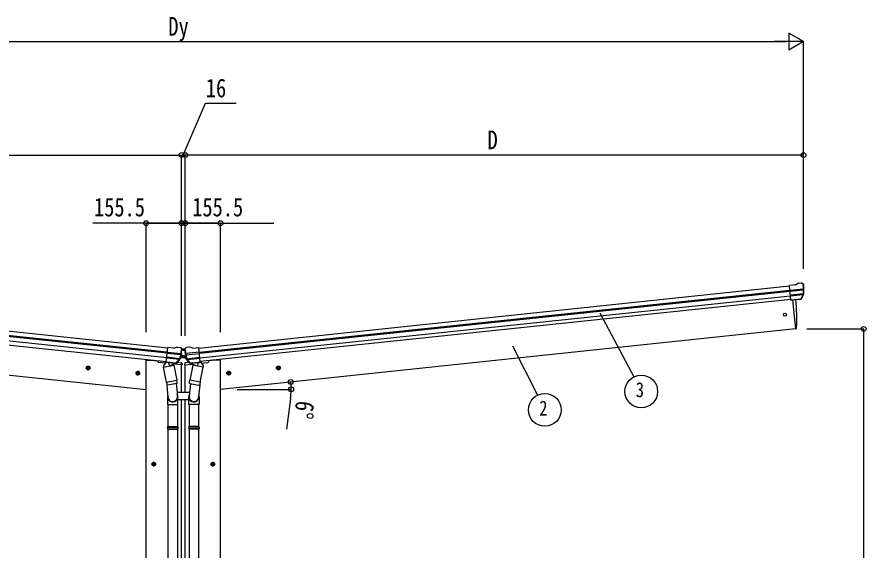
# Model space of a CAD drawing. Units: millimetres, scale not verified. Extents: x -10512 to 10512, y -7425 to 7425.
# Drawn here: x -6609 to -2869, y -1349 to 998 of the extents above; entities that cross this region are included whole.
import ezdxf
from ezdxf.enums import TextEntityAlignment as Align

# ---------------------------------------------------------------- set-up
doc = ezdxf.new("R2010")
doc.units = ezdxf.units.MM
doc.header["$LTSCALE"] = 30
for name, color, linetype in [('0-5_YKK_13', 4, 'Continuous'), ('0-6_YKK_A1', 4, 'Continuous'), ('0-7_YKK_D', 6, 'Continuous')]:
    doc.layers.add(name, color=color, linetype=linetype)
doc.styles.add('ＭＳ ゴシック', font='')
doc.styles.get('ＭＳ ゴシック').set_extended_font_data('MS Gothic')

msp = doc.modelspace()

# ---------------------------------------------------------------- linework, layer by layer
at = {"layer": '0-5_YKK_13'}
for p, q in [((-3180.34, -181.5), (-3206.86, -184.29)), ((-3200.08, -248.84), (-3206.86, -184.29)), ((-3154.02, -172.71), (-3154.02, -172.71)), ((-3150.35, -173.79), (-3150.36, -173.79)), ((-3150.35, -173.79), (-3146.04, -177.29)), ((-3146.04, -177.29), (-3145.17, -177.99)), ((-3143.79, -181.68), (-3144.1, -179.84)), ((-3204.7, -204.82), (-3144.96, -198.54)), ((-3144.48, -204.41), (-3204.09, -210.68)), ((-3145.32, -221.17), (-3202.35, -227.16)), ((-3155.27, -242.4), (-3145.82, -224.1)), ((-3146.71, -225.83), (-3201.88, -231.63)), ((-3156.72, -244.06), (-3200.1, -248.62)), ((-3200.08, -248.84), (-3190.13, -247.8)), ((-3193.19, -248.12), (-3179.8, -375.51)), ((-3190.13, -247.8), (-3189.86, -247.86)), ((-3189.86, -247.86), (-3164.53, -245.2)), ((-3164.53, -245.2), (-3164.27, -245.08)), ((-3164.27, -245.08), (-3156.58, -244.27)), ((-3154.22, -242.83), (-3144.1, -224.57)), ((-3179.8, -375.51), (-3177.75, -375.22)), ((-5951.79, -522.3), (-5945.01, -457.75)), ((-5888.18, -490.39), (-5947.78, -484.13)), ((-5947.16, -478.28), (-5887.43, -484.56)), ((-5918.49, -460.53), (-5945.01, -457.75)), ((-5890.91, -457.4), (-5890.92, -457.4)), ((-5887.55, -459.22), (-5887.56, -459.22)), ((-5887.55, -459.22), (-5884.06, -463.54)), ((-5885.31, -485.39), (-5885.31, -497.81)), ((-5884.08, -463.51), (-5884.06, -463.27)), ((-5884.06, -463.27), (-5869.56, -463.27)), ((-5884.06, -463.54), (-5883.36, -464.4)), ((-5882.77, -468.31), (-5882.69, -466.44)), ((-5875.55, -467.99), (-5874.71, -467.99)), ((-5870.85, -468.31), (-5870.93, -466.44)), ((-5869.56, -463.54), (-5870.26, -464.4)), ((-5866.06, -459.22), (-5869.56, -463.54)), ((-5869.53, -463.51), (-5869.56, -463.27)), ((-5868.31, -485.39), (-5868.31, -497.81)), ((-5806.45, -478.28), (-5866.19, -484.56)), ((-5866.06, -459.22), (-5866.06, -459.22)), ((-5865.44, -490.39), (-5805.84, -484.13)), ((-5862.7, -457.4), (-5862.7, -457.4)), ((-5835.13, -460.53), (-5808.61, -457.75)), ((-5801.82, -522.3), (-5808.61, -457.75)), ((-5990.04, -515.36), (-5989.61, -518.59)), ((-5955.91, -525.98), (-5985.18, -522.91)), ((-5952.55, -520.91), (-5963.75, -537.83)), ((-5951.63, -520.72), (-5952.55, -520.91)), ((-5951.79, -522.3), (-5941.85, -523.34)), ((-5908.39, -526.63), (-5951.77, -522.07)), ((-5894.81, -510.88), (-5949.98, -505.08)), ((-5948.25, -522.76), (-5949.81, -522.6)), ((-5892.48, -506.61), (-5949.51, -500.61)), ((-5910.71, -526.71), (-5948.25, -522.76)), ((-5941.85, -523.34), (-5941.59, -523.46)), ((-5941.59, -523.46), (-5916.26, -526.13)), ((-5906.63, -525.32), (-5893.58, -509.38)), ((-5905.69, -525.95), (-5891.99, -510.2)), ((-5902.57, -522.54), (-5885.72, -524.31)), ((-5891.02, -507.96), (-5885.64, -501.77)), ((-5889.94, -504.44), (-5886.77, -500.79)), ((-5885.64, -500.27), (-5883.89, -500.27)), ((-5868.34, -501.77), (-5885.64, -501.77)), ((-5883.6, -500.77), (-5885.31, -497.81)), ((-5883.6, -500.77), (-5870.02, -500.77)), ((-5875.55, -496.69), (-5874.71, -496.69)), ((-5870.02, -500.77), (-5868.31, -497.81)), ((-5869.73, -500.27), (-5868.34, -500.27)), ((-5862.39, -508.62), (-5868.34, -501.77)), ((-5851.05, -522.54), (-5867.89, -524.31)), ((-5863.48, -505.08), (-5867.21, -500.79)), ((-5847.93, -525.95), (-5861.63, -510.2)), ((-5861.14, -506.61), (-5804.1, -500.61)), ((-5846.99, -525.32), (-5860.04, -509.38)), ((-5858.81, -510.88), (-5803.63, -505.08)), ((-5845.22, -526.63), (-5801.85, -522.07)), ((-5842.91, -526.71), (-5805.37, -522.76)), ((-5812.02, -523.46), (-5837.35, -526.13)), ((-5811.77, -523.34), (-5812.02, -523.46)), ((-5801.82, -522.3), (-5811.77, -523.34)), ((-5805.37, -522.76), (-5803.81, -522.6)), ((-5801.99, -520.72), (-5801.06, -520.91)), ((-5801.06, -520.91), (-5789.86, -537.83)), ((-5797.7, -525.98), (-5768.44, -522.91)), ((-5763.58, -515.36), (-5764.01, -518.59)), ((-5964, -544.37), (-5919.12, -535.24)), ((-5950.65, -610.02), (-5964, -544.37)), ((-5963.75, -537.83), (-5962.49, -544.06)), ((-5942.11, -523.8), (-5939.19, -538.14)), ((-5912.96, -529.03), (-5937.72, -538.78)), ((-5921.3, -532.32), (-5920.64, -535.55)), ((-5919.12, -535.24), (-5905.77, -600.89)), ((-5916.26, -526.13), (-5915.99, -526.06)), ((-5915.99, -526.06), (-5908.3, -526.87)), ((-5882.16, -533.73), (-5915.89, -530.19)), ((-5912.5, -527.18), (-5912.35, -527.9)), ((-5909.14, -526.87), (-5910.71, -526.71)), ((-5883.06, -526.9), (-5882.16, -533.73)), ((-5870.56, -526.9), (-5871.45, -533.73)), ((-5871.45, -533.73), (-5837.72, -530.19)), ((-5834.49, -535.24), (-5847.85, -600.89)), ((-5837.63, -526.06), (-5845.32, -526.87)), ((-5844.47, -526.87), (-5842.91, -526.71)), ((-5841.12, -527.18), (-5841.27, -527.9)), ((-5840.65, -529.03), (-5815.9, -538.78)), ((-5837.35, -526.13), (-5837.63, -526.06)), ((-5789.61, -544.37), (-5834.49, -535.24)), ((-5832.32, -532.32), (-5832.97, -535.55)), ((-5811.51, -523.8), (-5814.43, -538.14)), ((-5802.97, -610.02), (-5789.61, -544.37)), ((-5789.86, -537.83), (-5791.13, -544.06)), ((-5951.08, -607.89), (-5944.43, -675.63)), ((-5950.65, -610.02), (-5905.77, -600.89)), ((-5950.63, -610.02), (-5948.1, -622.49)), ((-5904.84, -615.5), (-5945.8, -623.83)), ((-5908.17, -616.18), (-5902.62, -671.9)), ((-5903.29, -613.14), (-5905.78, -600.9)), ((-5903.5, -614.54), (-5903.5, -614.54)), ((-5845.44, -616.18), (-5851, -671.9)), ((-5850.33, -613.14), (-5847.84, -600.9)), ((-5850.11, -614.54), (-5850.12, -614.54)), ((-5848.78, -615.5), (-5807.82, -623.83)), ((-5802.97, -610.02), (-5847.85, -600.89)), ((-5802.53, -607.89), (-5809.19, -675.63)), ((-5802.98, -610.02), (-5805.52, -622.49)), ((-5849.44, -656.29), (-5904.17, -656.29)), ((-5946.46, -674.41), (-5946.46, -709.06)), ((-5946.46, -709.06), (-5900.46, -709.06)), ((-5944.46, -709.06), (-5944.46, -805.81)), ((-5902.46, -709.06), (-5902.46, -805.81)), ((-5900.46, -709.06), (-5900.46, -674.71)), ((-5900.46, -686.29), (-5853.15, -686.29)), ((-5853.15, -709.06), (-5853.15, -674.71)), ((-5807.15, -709.06), (-5853.15, -709.06)), ((-5851.15, -709.06), (-5851.15, -805.81)), ((-5809.15, -709.06), (-5809.15, -805.81)), ((-5807.15, -674.41), (-5807.15, -709.06)), ((-5946.46, -807.81), (-5945.46, -805.81)), ((-5946.46, -807.81), (-5900.46, -807.81)), ((-5946.46, -807.81), (-5946.46, -815.81)), ((-5946.46, -815.81), (-5900.46, -815.81)), ((-5946.46, -815.81), (-5945.46, -817.81)), ((-5945.46, -805.81), (-5901.46, -805.81)), ((-5945.46, -817.81), (-5901.46, -817.81)), ((-5944.46, -817.81), (-5944.46, -1834.5)), ((-5902.46, -817.81), (-5902.46, -1834.5)), ((-5900.46, -807.81), (-5901.46, -805.81)), ((-5853.15, -807.81), (-5852.15, -805.81)), ((-5807.15, -807.81), (-5853.15, -807.81)), ((-5807.15, -815.81), (-5853.15, -815.81)), ((-5808.15, -805.81), (-5852.15, -805.81)), ((-5808.15, -817.81), (-5852.15, -817.81)), ((-5851.15, -817.81), (-5851.15, -1834.5)), ((-5809.15, -817.81), (-5809.15, -1834.5)), ((-5807.15, -807.81), (-5808.15, -805.81)), ((-5807.15, -815.81), (-5808.15, -817.81)), ((-5807.15, -807.81), (-5807.15, -815.81))]:
    msp.add_line(p, q, dxfattribs=at)
for points in [[(-3180.34, -181.5), (-3168.74, -174.53), (-3168.74, -174.53)], [(-3167.51, -174.12), (-3167.51, -174.12), (-3154.02, -172.71)], [(-5918.49, -460.53), (-5905.69, -456.13), (-5905.69, -456.13)], [(-5904.4, -455.98), (-5904.4, -455.98), (-5890.92, -457.4)], [(-5878.07, -467.15), (-5878.91, -467.15), (-5878.91, -467.99), (-5878.07, -467.99)], [(-5876.39, -466.31), (-5876.39, -465.47), (-5877.23, -465.47), (-5877.23, -466.31)], [(-5877.23, -468.83), (-5877.23, -469.67), (-5876.39, -469.67), (-5876.39, -468.83)], [(-5874.71, -467.99), (-5874.71, -467.15), (-5875.55, -467.15)], [(-5849.21, -455.98), (-5849.22, -455.98), (-5862.7, -457.4)], [(-5835.13, -460.53), (-5847.93, -456.13), (-5847.93, -456.13)], [(-5878.07, -495.85), (-5878.91, -495.85), (-5878.91, -496.69), (-5878.07, -496.69)], [(-5876.39, -495.01), (-5876.39, -494.17), (-5877.23, -494.17), (-5877.23, -495.01)], [(-5877.23, -497.53), (-5877.23, -498.37), (-5876.39, -498.37), (-5876.39, -497.53)], [(-5874.71, -496.69), (-5874.71, -495.85), (-5875.55, -495.85)], [(-5900.46, -807.81), (-5900.46, -815.81), (-5901.46, -817.81)], [(-5853.15, -807.81), (-5853.15, -815.81), (-5852.15, -817.81)]]:
    msp.add_lwpolyline(points, dxfattribs=at)
for centre, radius in [((-3226.6, -312.96), 6.5), ((-5876.81, -467.57), 3.5), ((-5876.81, -496.27), 3.5)]:
    msp.add_circle(centre, radius, dxfattribs=at)
for centre, radius, start, end in [((-3167.19, -177.11), 3, 96.02369, 120.97631), ((-3153.5, -177.68), 5, 51.04426, 95.95574), ((-3337.34, -203.34), 192.44, 1.4271, 6.57578), ((-3344.68, -202.8), 202, 354.13916, 6), ((-3148.49, -222.73), 3, 332.69111, 354.20009), ((-3344.68, -202.8), 200.2, 354.20009, 359.53883), ((-3099.69, -196.43), 45.32, 182.67122, 185.64518), ((-3144.3, -205.75), 1.35, 95.1605, 97.91927), ((-3141.69, -204.19), 2.74, 179.02151, 184.43412), ((-3146.72, -223.12), 3, 331, 354.13916), ((-4074.41, -335.3), 900, 357.63919, 5.64987), ((-3156.84, -241.38), 2.99, 285.2717, 331.00739), ((-3178.17, -372.25), 3, 278, 357.63919), ((-5904.71, -458.97), 3, 84.02369, 108.97631), ((-6083.66, -447.2), 202, 342.13916, 354), ((-5891.44, -462.37), 5, 39.04426, 83.95574), ((-5842.7, -491.9), 45.32, 170.67122, 173.64518), ((-6076.6, -449.25), 192.44, 349.4271, 354.57578), ((-5878.07, -466.31), 0.84, 270, 0), ((-5878.07, -468.83), 0.84, 0, 90), ((-5875.55, -466.31), 0.84, 180, 270), ((-5875.55, -468.83), 0.84, 90, 180), ((-5669.95, -447.2), 202, 186, 197.86084), ((-5677.02, -449.25), 192.44, 185.42422, 190.5729), ((-5910.91, -491.9), 45.32, 6.35482, 9.32878), ((-5862.18, -462.37), 5, 96.04426, 140.95574), ((-5848.9, -458.97), 3, 71.02369, 95.97631), ((-5984.65, -517.93), 5, 187.5, 264), ((-5949.76, -522.1), 0.5, 228.73754, 264), ((-5942.69, -523.96), 0.604, 15.29405, 86.90158), ((-5895.9, -507.48), 3, 320.69111, 342.20009), ((-6083.66, -447.2), 200.2, 342.20009, 347.53883), ((-5894.25, -508.23), 3, 319, 342.13916), ((-5888.27, -491.74), 1.35, 83.1605, 85.91927), ((-5885.4, -490.76), 2.74, 167.02151, 172.43412), ((-5885.64, -501.77), 1.5, 90, 139), ((-5878.07, -495.01), 0.84, 270, 0), ((-5878.07, -497.53), 0.84, 0, 90), ((-5875.55, -495.01), 0.84, 180, 270), ((-5875.55, -497.53), 0.84, 90, 180), ((-5868.34, -501.77), 1.5, 41, 90), ((-5868.22, -490.76), 2.74, 7.56588, 12.97849), ((-5865.34, -491.74), 1.35, 94.08073, 96.8395), ((-5669.95, -447.2), 200.2, 192.46117, 197.79991), ((-5859.36, -508.23), 3, 197.86084, 221), ((-5857.72, -507.48), 3, 197.79991, 219.30889), ((-5810.93, -523.96), 0.604, 93.09842, 164.70595), ((-5803.86, -522.1), 0.5, 276, 311.26246), ((-5768.96, -517.93), 5, 276, 352.5), ((-5938.19, -537.87), 1.03, 195.53431, 297.46103), ((-5913.33, -528.1), 1, 291.5, 11.5), ((-5912.01, -527.08), 0.5, 84, 191.5), ((-5909.09, -526.38), 0.5, 264, 299.26246), ((-5907.95, -523.99), 2.99, 273.2717, 319.00739), ((-5886.03, -527.29), 3, 7.5, 84), ((-5867.58, -527.29), 3, 96, 172.5), ((-5845.67, -523.99), 2.99, 220.99261, 266.7283), ((-5844.53, -526.38), 0.5, 240.73754, 276), ((-5841.61, -527.08), 0.5, 348.5, 96), ((-5840.29, -528.1), 1, 168.5, 248.5), ((-5815.42, -537.87), 1.03, 242.53897, 344.46569), ((-5946.2, -621.87), 2, 198.03157, 281.5), ((-5905.23, -613.54), 2, 281.5, 330.09038), ((-5905.19, -613.56), 1.95, 330.02234, 12.45983), ((-5848.43, -613.56), 1.95, 167.54017, 209.97766), ((-5848.38, -613.54), 2, 209.90962, 258.5), ((-5807.42, -621.87), 2, 258.5, 341.96843), ((-5930.46, -674.71), 30, 0, 2.54858), ((-5823.15, -674.71), 30, 177.45142, 180)]:
    msp.add_arc(centre, radius, start, end, dxfattribs=at)
for centre, major_axis, ratio, start_param, end_param in [((-3146.05, -181.29), (-0.87, 5.91), 0.020485, 0.671432, 1.5691306), ((-3151.44, -176.77), (5.88, -1.31), 0.24881, 0.460585, 0.4641038), ((-3147.06, -180.32), (-2.34, 1.9), 0.995767, 3.9859716, 4.712389), ((-3342.37, -224.75), (-20.92, 199.05), 0.994373, 4.7113789, 4.7277536), ((-3157.03, -241.08), (-0.11, 3), 0.642905, 3.2459383, 4.203928), ((-3156.9, -241.28), (1.66, -2.51), 0.997631, 5.8041905, 5.8929484), ((-3156.97, -241.18), (3.53, -2.11), 0.650902, 5.2561448, 5.3289554), ((-3154.6, -240.83), (1.08, 3.13), 0.040856, 2.1135035, 2.1416249), ((-5884.9, -467.45), (0.38, 5.97), 0.020485, 0.671432, 1.5691306), ((-5889.24, -461.91), (5.48, -2.51), 0.24881, 0.460585, 0.4641038), ((-5885.69, -466.29), (-1.9, 2.34), 0.995767, 3.9859716, 4.712389), ((-5867.93, -466.29), (1.9, 2.34), 0.995767, 1.5707963, 2.2972137), ((-5864.38, -461.91), (-5.48, -2.51), 0.24881, 5.8190815, 5.8226003), ((-5868.72, -467.45), (-0.38, 5.97), 0.020485, 4.7140547, 5.6117533), ((-6085.97, -469.14), (20.92, 199.05), 0.994373, 4.7113789, 4.7277536), ((-5667.65, -469.14), (-20.92, 199.05), 0.994373, 1.5554317, 1.5718064), ((-5908.08, -523.65), (0.51, 2.96), 0.642905, 3.2459383, 4.203928), ((-5907.99, -523.88), (1.1, -2.8), 0.997631, 5.8041905, 5.8929484), ((-5908.04, -523.76), (3.02, -2.79), 0.650902, 5.2561448, 5.3289554), ((-5905.65, -523.91), (1.71, 2.84), 0.040856, 2.1135035, 2.1416249), ((-5847.97, -523.91), (-1.71, 2.84), 0.040856, 4.1415604, 4.1696818), ((-5845.54, -523.65), (-0.51, 2.96), 0.642905, 2.0792573, 3.037247), ((-5845.58, -523.76), (-3.02, -2.79), 0.650902, 0.9542299, 1.0270405), ((-5845.63, -523.88), (-1.1, -2.8), 0.997631, 0.3902369, 0.4789948), ((-5923.46, -674.41), (-23, 0), 0.996195, 5.9588909, 9.9444346), ((-5923.46, -674.41), (-21, 0), 0.996195, 0.0583862, 3.2616355), ((-5830.15, -674.41), (23, 0), 0.996195, 2.621936, 6.6074797), ((-5830.15, -674.41), (21, 0), 0.996195, 3.0215498, 6.2247991)]:
    msp.add_ellipse(centre, major_axis=major_axis, ratio=ratio, start_param=start_param, end_param=end_param, dxfattribs=at)
at = {"layer": '0-6_YKK_A1'}
for p, q in [((-5945.22, -459.74), (-8546.97, -186.28)), ((-5808.4, -459.74), (-3206.65, -186.28)), ((-5947.63, -482.81), (-8549.39, -209.35)), ((-5947.2, -478.63), (-8548.95, -205.18)), ((-5806.41, -478.63), (-3204.66, -205.18)), ((-5805.98, -482.81), (-3204.23, -209.35)), ((-8553.24, -245.95), (-5951.49, -519.41)), ((-5949.73, -502.67), (-8551.48, -229.21)), ((-5803.89, -502.67), (-3202.14, -229.21)), ((-3200.38, -245.95), (-5802.13, -519.41)), ((-3193.19, -248.12), (-3179.8, -375.51)), ((-8573.81, -375.51), (-6040.31, -641.79)), ((-3179.8, -375.51), (-5713.31, -641.79)), ((-6040.81, -3546.74), (-6040.81, -512.74)), ((-5712.81, -3546.74), (-5712.81, -512.74)), ((-6305.76, -546.52), (-6285.87, -548.61)), ((-6301.89, -543.16), (-6295.03, -540.1)), ((-6296.86, -557.51), (-6294.77, -537.62)), ((-6289.75, -551.98), (-6296.6, -555.03)), ((-6295.03, -540.1), (-6288.96, -544.52)), ((-6288.96, -544.52), (-6289.75, -551.98)), ((-6078.07, -580.51), (-6075.98, -560.62)), ((-5885.31, -656.29), (-5885.31, -533.4)), ((-5868.31, -656.29), (-5868.31, -533.4)), ((-5675.55, -580.51), (-5677.64, -560.62)), ((-5447.85, -546.52), (-5467.74, -548.61)), ((-5458.58, -540.1), (-5464.65, -544.52)), ((-5464.65, -544.52), (-5463.87, -551.98)), ((-5463.87, -551.98), (-5457.01, -555.03)), ((-5456.75, -557.51), (-5458.84, -537.62)), ((-5451.73, -543.16), (-5458.58, -540.1)), ((-6086.97, -569.52), (-6067.08, -571.61)), ((-6083.1, -566.15), (-6076.24, -563.1)), ((-6070.95, -574.98), (-6077.81, -578.03)), ((-6076.24, -563.1), (-6070.17, -567.51)), ((-6070.17, -567.51), (-6070.95, -574.98)), ((-5666.65, -569.52), (-5686.54, -571.61)), ((-5677.38, -563.1), (-5683.45, -567.51)), ((-5683.45, -567.51), (-5682.66, -574.98)), ((-5682.66, -574.98), (-5675.81, -578.03)), ((-5670.52, -566.15), (-5677.38, -563.1)), ((-5885.31, -3546.74), (-5885.31, -686.29)), ((-5868.31, -3546.74), (-5868.31, -686.29)), ((-6016.81, -971.29), (-5996.81, -971.29)), ((-6013.31, -967.54), (-6006.81, -963.79)), ((-6006.81, -981.29), (-6006.81, -961.29)), ((-6006.81, -963.79), (-6000.31, -967.54)), ((-6000.31, -967.54), (-6000.31, -975.04)), ((-5736.81, -971.29), (-5756.81, -971.29)), ((-5746.81, -963.79), (-5753.31, -967.54)), ((-5753.31, -967.54), (-5753.31, -975.04)), ((-5746.81, -981.29), (-5746.81, -961.29)), ((-5740.31, -967.54), (-5746.81, -963.79)), ((-6000.31, -975.04), (-6006.81, -978.8)), ((-5753.31, -975.04), (-5746.81, -978.8))]:
    msp.add_line(p, q, dxfattribs=at)
for points in [[(-6040.81, -512.74), (-6020.81, -512.74), (-5989.95, -515.98)], [(-5712.81, -512.74), (-5732.81, -512.74), (-5763.66, -515.98)], [(-6296.6, -555.03), (-6302.68, -550.62), (-6301.89, -543.16)], [(-5457.01, -555.03), (-5450.94, -550.62), (-5451.73, -543.16)], [(-6077.81, -578.03), (-6083.88, -573.62), (-6083.1, -566.15)], [(-5675.81, -578.03), (-5669.74, -573.62), (-5670.52, -566.15)], [(-6006.81, -978.8), (-6013.31, -975.04), (-6013.31, -967.54)], [(-5746.81, -978.8), (-5740.31, -975.04), (-5740.31, -967.54)]]:
    msp.add_lwpolyline(points, dxfattribs=at)
for centre, radius in [((-6295.82, -547.57), 8.5), ((-6295.82, -547.57), 7.7), ((-6295.82, -547.57), 6.5), ((-5457.8, -547.57), 8.5), ((-5457.8, -547.57), 7.7), ((-5457.8, -547.57), 6.5), ((-6077.02, -570.57), 8.5), ((-6077.02, -570.57), 7.7), ((-6077.02, -570.57), 6.5), ((-5676.59, -570.57), 8.5), ((-5676.59, -570.57), 7.7), ((-5676.59, -570.57), 6.5), ((-6006.81, -971.29), 8.5), ((-6006.81, -971.29), 7.7), ((-6006.81, -971.29), 6.5), ((-5746.81, -971.29), 8.5), ((-5746.81, -971.29), 7.7), ((-5746.81, -971.29), 6.5)]:
    msp.add_circle(centre, radius, dxfattribs=at)
at = {"layer": '0-7_YKK_D'}
for p, q in [((-3144.76, 889.92), (-3209.71, 927.42)), ((-3209.71, 927.42), (-3209.71, 852.42)), ((-8533.86, 889.92), (-3219.76, 889.92)), ((-3144.76, 889.92), (-3274.66, 889.92)), ((-3144.76, 889.92), (-3209.71, 852.42)), ((-3144.76, -110.94), (-3144.76, 890.92)), ((-8608.86, 390.03), (-5884.81, 390.03)), ((-5884.81, -111.76), (-5884.81, 391.03)), ((-5884.81, -405.81), (-5884.81, 390.92)), ((-5884.81, 389.92), (-5868.81, 389.92)), ((-5868.81, -405.81), (-5868.81, 390.92)), ((-5868.81, -111.87), (-5868.81, 390.92)), ((-3144.76, 389.92), (-5868.81, 389.92)), ((-3144.76, -110.94), (-3144.76, 390.92)), ((-6040.81, -389.36), (-6040.81, 90.92)), ((-5885.31, -405.76), (-5885.31, 90.92)), ((-5868.31, -405.76), (-5868.31, 90.92)), ((-5712.81, -389.36), (-5712.81, 90.92)), ((-4041.53, -305.21), (-3891.63, -586.61)), ((-3130.17, -375.51), (-2879.06, -375.51)), ((-2880.06, -375.51), (-2880.06, -2996.74)), ((-4426.74, -449.46), (-4316.85, -667.75)), ((-5638.94, -641.79), (-5400.69, -641.79)), ((-5404.59, -684.19), (-5422.82, -816.95))]:
    msp.add_line(p, q, dxfattribs=at)
for points in [[(-5876.81, 389.92), (-5778.56, 618.42), (-5644.56, 618.42)], [(-5712.81, 89.92), (-5868.31, 89.92), (-6275.47, 89.92)], [(-6040.81, 89.92), (-5885.31, 89.92), (-5478.14, 89.92)]]:
    msp.add_lwpolyline(points, dxfattribs=at)
for centre, radius in [((-5884.81, 390.03), 10.62), ((-5868.81, 389.92), 10.62), ((-3144.76, 389.92), 10.62), ((-6040.81, 89.92), 10.62), ((-5885.31, 89.92), 10.62), ((-5868.31, 89.92), 10.62), ((-5712.81, 89.92), 10.62), ((-2880.06, -375.51), 10.62), ((-3859.41, -650.99), 72), ((-5403.4, -609.22), 10.62), ((-5401.69, -641.79), 10.62), ((-4284.48, -732.06), 72)]:
    msp.add_circle(centre, radius, dxfattribs=at)
for start, end in [(0, 6), (352.17969, 0)]:
    msp.add_arc((-5713.31, -641.79), 311.62, start, end, dxfattribs=at)

# ---------------------------------------------------------------- texts
at = {"layer": '0-7_YKK_D', "style": 'ＭＳ ゴシック', "width": 0.8}
for s, height, p in [('Dy', 82.48, (-5942.81, 890.92)), ('16', 82.48, (-5777.56, 619.42)), ('D', 82.48, (-4536.78, 390.92)), ('155.5', 82.48, (-6270.14, 95.25)), ('155.5', 82.48, (-5837.47, 95.25)), ('3', 65.98, (-3883.41, -695.99)), ('2', 65.98, (-4308.48, -777.06))]:
    msp.add_text(s, height=height, dxfattribs=at).set_placement(p, align=Align.BOTTOM_LEFT)
msp.add_text('6°', height=82.48, rotation=262.18, dxfattribs=at).set_placement((-5403.73, -685.32), align=Align.BOTTOM_LEFT)

doc.saveas('drawing.dxf')
